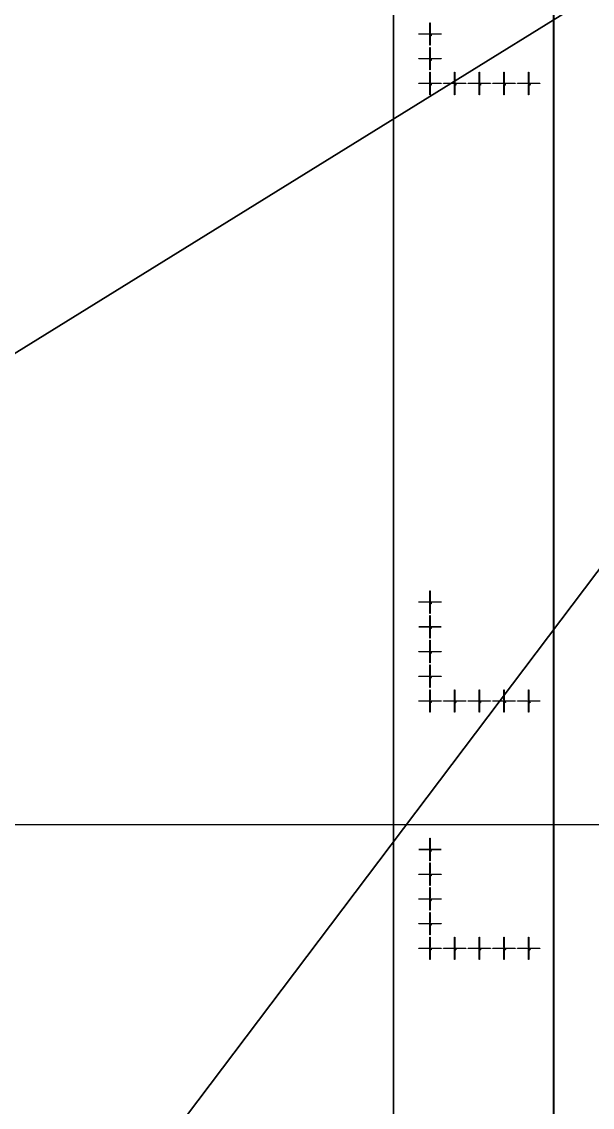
# Model space of a CAD drawing. Extents: x -25400 to 25400, y -24113 to 25400.
# Drawn here: x -11309 to -6690, y -13144 to -4353 of the extents above; entities that cross this region are included whole.
import ezdxf

# ---------------------------------------------------------------- set-up
doc = ezdxf.new("R2010")
doc.units = 0
for name, color, linetype in [('L0D0', 1, 'CONTINUOUS'), ('L1D0', 2, 'CONTINUOUS'), ('L3D0', 3, 'CONTINUOUS')]:
    doc.layers.add(name, color=color, linetype=linetype)

msp = doc.modelspace()

# ---------------------------------------------------------------- linework, layer by layer
at = {"layer": 'L0D0'}
for points in [[(-4251.735, -24112.788), (-7983.296, -24112.788), (-7996.667, -24108.366), (-8040.032, -24093.939), (-8083.372, -24079.433), (-8126.685, -24064.85), (-8169.972, -24050.188), (-8213.232, -24035.449), (-8256.466, -24020.632), (-8299.673, -24005.737), (-8299.673, 24005.737)], [(-8299.673, 22155.255), (-8299.673, -24005.737)], [(-22510.084, -4207.864), (0, 0), (-19469.972, -12055.297)], [(-19469.972, -12055.297), (0, 0), (-13800.333, -18274.595)], [(-13800.333, -18274.595), (0, 0)]]:
    msp.add_lwpolyline(points, dxfattribs=at)
at = {"layer": 'L1D0'}
for points in [[(-8005.75, -4445.15), (-8005.75, -4362.15), (-8003.25, -4362.15), (-8003.25, -4445.15)], [(-8095.5, -4454.4), (-8095.5, -4451.9), (-8012.5, -4451.9), (-8012.5, -4454.4)], [(-8004.7, -4458.15), (-8004.7, -4453.35), (-8009.5, -4453.35), (-8009.5, -4452.95), (-8004.7, -4452.95), (-8004.7, -4448.15), (-8004.3, -4448.15), (-8004.3, -4452.95), (-7999.5, -4452.95), (-7999.5, -4453.35), (-8004.3, -4453.35), (-8004.3, -4458.15)], [(-8005.75, -4544.15), (-8005.75, -4461.15), (-8003.25, -4461.15), (-8003.25, -4544.15)], [(-7998.5, -4461.039), (-7998.5, -4460.15), (-7994.944, -4460.15), (-7994.944, -4461.039)], [(-7998.5, -4466.372), (-7998.5, -4465.483), (-7994.944, -4465.483), (-7994.944, -4466.372)], [(-7997.611, -4463.706), (-7997.611, -4462.817), (-7994.944, -4462.817), (-7994.944, -4463.706)], [(-7996.5, -4454.4), (-7996.5, -4451.9), (-7913.5, -4451.9), (-7913.5, -4454.4)], [(-7994.944, -4462.817), (-7994.944, -4461.039), (-7994.056, -4461.039), (-7994.056, -4462.817)], [(-7994.944, -4465.483), (-7994.944, -4463.706), (-7994.056, -4463.706), (-7994.056, -4465.483)], [(-8005.75, -4645.15), (-8005.75, -4562.15), (-8003.25, -4562.15), (-8003.25, -4645.15)], [(-8095.5, -4654.4), (-8095.5, -4651.9), (-8012.5, -4651.9), (-8012.5, -4654.4)], [(-8004.7, -4658.15), (-8004.7, -4653.35), (-8009.5, -4653.35), (-8009.5, -4652.95), (-8004.7, -4652.95), (-8004.7, -4648.15), (-8004.3, -4648.15), (-8004.3, -4652.95), (-7999.5, -4652.95), (-7999.5, -4653.35), (-8004.3, -4653.35), (-8004.3, -4658.15)], [(-7996.5, -4654.4), (-7996.5, -4651.9), (-7913.5, -4651.9), (-7913.5, -4654.4)], [(-8005.75, -4744.15), (-8005.75, -4661.15), (-8003.25, -4661.15), (-8003.25, -4744.15)], [(-7998.5, -4661.928), (-7998.5, -4661.039), (-7997.611, -4661.039), (-7997.611, -4661.928)], [(-7998.5, -4666.372), (-7998.5, -4664.594), (-7997.611, -4664.594), (-7997.611, -4665.483), (-7994.056, -4665.483), (-7994.056, -4666.372)], [(-7997.611, -4661.039), (-7997.611, -4660.15), (-7994.944, -4660.15), (-7994.944, -4661.039)], [(-7997.611, -4664.594), (-7997.611, -4663.706), (-7995.833, -4663.706), (-7995.833, -4664.594)], [(-7995.833, -4663.706), (-7995.833, -4662.817), (-7994.944, -4662.817), (-7994.944, -4663.706)], [(-7994.944, -4662.817), (-7994.944, -4661.039), (-7994.056, -4661.039), (-7994.056, -4662.817)], [(-8005.75, -4845.15), (-8005.75, -4762.15), (-8003.25, -4762.15), (-8003.25, -4845.15)], [(-7805.75, -4845.15), (-7805.75, -4762.15), (-7803.25, -4762.15), (-7803.25, -4845.15)], [(-7605.75, -4845.15), (-7605.75, -4762.15), (-7603.25, -4762.15), (-7603.25, -4845.15)], [(-7405.75, -4845.15), (-7405.75, -4762.15), (-7403.25, -4762.15), (-7403.25, -4845.15)], [(-7205.75, -4845.15), (-7205.75, -4762.15), (-7203.25, -4762.15), (-7203.25, -4845.15)], [(-8095.5, -4854.4), (-8095.5, -4851.9), (-8012.5, -4851.9), (-8012.5, -4854.4)], [(-8004.7, -4858.15), (-8004.7, -4853.35), (-8009.5, -4853.35), (-8009.5, -4852.95), (-8004.7, -4852.95), (-8004.7, -4848.15), (-8004.3, -4848.15), (-8004.3, -4852.95), (-7999.5, -4852.95), (-7999.5, -4853.35), (-8004.3, -4853.35), (-8004.3, -4858.15)], [(-8005.75, -4944.15), (-8005.75, -4861.15), (-8003.25, -4861.15), (-8003.25, -4944.15)], [(-7997.611, -4866.372), (-7997.611, -4865.483), (-7996.722, -4865.483), (-7996.722, -4861.928), (-7997.611, -4861.928), (-7997.611, -4861.039), (-7996.722, -4861.039), (-7996.722, -4860.15), (-7995.833, -4860.15), (-7995.833, -4865.483), (-7994.944, -4865.483), (-7994.944, -4866.372)], [(-7996.5, -4854.4), (-7996.5, -4851.9), (-7913.5, -4851.9), (-7913.5, -4854.4)], [(-7895.5, -4854.4), (-7895.5, -4851.9), (-7812.5, -4851.9), (-7812.5, -4854.4)], [(-7804.7, -4858.15), (-7804.7, -4853.35), (-7809.5, -4853.35), (-7809.5, -4852.95), (-7804.7, -4852.95), (-7804.7, -4848.15), (-7804.3, -4848.15), (-7804.3, -4852.95), (-7799.5, -4852.95), (-7799.5, -4853.35), (-7804.3, -4853.35), (-7804.3, -4858.15)], [(-7805.75, -4944.15), (-7805.75, -4861.15), (-7803.25, -4861.15), (-7803.25, -4944.15)], [(-7798.5, -4861.928), (-7798.5, -4861.039), (-7797.611, -4861.039), (-7797.611, -4861.928)], [(-7798.5, -4866.372), (-7798.5, -4864.594), (-7797.611, -4864.594), (-7797.611, -4865.483), (-7794.056, -4865.483), (-7794.056, -4866.372)], [(-7797.611, -4861.039), (-7797.611, -4860.15), (-7794.944, -4860.15), (-7794.944, -4861.039)], [(-7797.611, -4864.594), (-7797.611, -4863.706), (-7795.833, -4863.706), (-7795.833, -4864.594)], [(-7796.5, -4854.4), (-7796.5, -4851.9), (-7713.5, -4851.9), (-7713.5, -4854.4)], [(-7795.833, -4863.706), (-7795.833, -4862.817), (-7794.944, -4862.817), (-7794.944, -4863.706)], [(-7794.944, -4862.817), (-7794.944, -4861.039), (-7794.056, -4861.039), (-7794.056, -4862.817)], [(-7695.5, -4854.4), (-7695.5, -4851.9), (-7612.5, -4851.9), (-7612.5, -4854.4)], [(-7604.7, -4858.15), (-7604.7, -4853.35), (-7609.5, -4853.35), (-7609.5, -4852.95), (-7604.7, -4852.95), (-7604.7, -4848.15), (-7604.3, -4848.15), (-7604.3, -4852.95), (-7599.5, -4852.95), (-7599.5, -4853.35), (-7604.3, -4853.35), (-7604.3, -4858.15)], [(-7605.75, -4944.15), (-7605.75, -4861.15), (-7603.25, -4861.15), (-7603.25, -4944.15)], [(-7598.5, -4861.039), (-7598.5, -4860.15), (-7594.944, -4860.15), (-7594.944, -4861.039)], [(-7598.5, -4866.372), (-7598.5, -4865.483), (-7594.944, -4865.483), (-7594.944, -4866.372)], [(-7597.611, -4863.706), (-7597.611, -4862.817), (-7594.944, -4862.817), (-7594.944, -4863.706)], [(-7596.5, -4854.4), (-7596.5, -4851.9), (-7513.5, -4851.9), (-7513.5, -4854.4)], [(-7594.944, -4862.817), (-7594.944, -4861.039), (-7594.056, -4861.039), (-7594.056, -4862.817)], [(-7594.944, -4865.483), (-7594.944, -4863.706), (-7594.056, -4863.706), (-7594.056, -4865.483)], [(-7495.5, -4854.4), (-7495.5, -4851.9), (-7412.5, -4851.9), (-7412.5, -4854.4)], [(-7404.7, -4858.15), (-7404.7, -4853.35), (-7409.5, -4853.35), (-7409.5, -4852.95), (-7404.7, -4852.95), (-7404.7, -4848.15), (-7404.3, -4848.15), (-7404.3, -4852.95), (-7399.5, -4852.95), (-7399.5, -4853.35), (-7404.3, -4853.35), (-7404.3, -4858.15)], [(-7405.75, -4944.15), (-7405.75, -4861.15), (-7403.25, -4861.15), (-7403.25, -4944.15)], [(-7395.833, -4866.372), (-7395.833, -4864.594), (-7398.5, -4864.594), (-7398.5, -4862.817), (-7397.611, -4862.817), (-7397.611, -4863.706), (-7395.833, -4863.706), (-7395.833, -4861.039), (-7396.722, -4861.039), (-7396.722, -4860.15), (-7394.944, -4860.15), (-7394.944, -4863.706), (-7394.056, -4863.706), (-7394.056, -4864.594), (-7394.944, -4864.594), (-7394.944, -4866.372)], [(-7397.611, -4862.817), (-7397.611, -4861.039), (-7396.722, -4861.039), (-7396.722, -4862.817)], [(-7396.5, -4854.4), (-7396.5, -4851.9), (-7313.5, -4851.9), (-7313.5, -4854.4)], [(-7295.5, -4854.4), (-7295.5, -4851.9), (-7212.5, -4851.9), (-7212.5, -4854.4)], [(-7204.7, -4858.15), (-7204.7, -4853.35), (-7209.5, -4853.35), (-7209.5, -4852.95), (-7204.7, -4852.95), (-7204.7, -4848.15), (-7204.3, -4848.15), (-7204.3, -4852.95), (-7199.5, -4852.95), (-7199.5, -4853.35), (-7204.3, -4853.35), (-7204.3, -4858.15)], [(-7205.75, -4944.15), (-7205.75, -4861.15), (-7203.25, -4861.15), (-7203.25, -4944.15)], [(-7198.5, -4863.706), (-7198.5, -4860.15), (-7194.056, -4860.15), (-7194.056, -4861.039), (-7197.611, -4861.039), (-7197.611, -4862.817), (-7194.944, -4862.817), (-7194.944, -4863.706)], [(-7198.5, -4866.372), (-7198.5, -4865.483), (-7194.944, -4865.483), (-7194.944, -4866.372)], [(-7196.5, -4854.4), (-7196.5, -4851.9), (-7113.5, -4851.9), (-7113.5, -4854.4)], [(-7194.944, -4865.483), (-7194.944, -4863.706), (-7194.056, -4863.706), (-7194.056, -4865.483)], [(-8005.75, -9045.15), (-8005.75, -8962.15), (-8003.25, -8962.15), (-8003.25, -9045.15)], [(-8095.5, -9054.4), (-8095.5, -9051.9), (-8012.5, -9051.9), (-8012.5, -9054.4)], [(-8004.7, -9058.15), (-8004.7, -9053.35), (-8009.5, -9053.35), (-8009.5, -9052.95), (-8004.7, -9052.95), (-8004.7, -9048.15), (-8004.3, -9048.15), (-8004.3, -9052.95), (-7999.5, -9052.95), (-7999.5, -9053.35), (-8004.3, -9053.35), (-8004.3, -9058.15)], [(-7996.5, -9054.4), (-7996.5, -9051.9), (-7913.5, -9051.9), (-7913.5, -9054.4)], [(-8005.75, -9144.15), (-8005.75, -9061.15), (-8003.25, -9061.15), (-8003.25, -9144.15)], [(-7998.5, -9063.706), (-7998.5, -9060.15), (-7994.056, -9060.15), (-7994.056, -9061.039), (-7997.611, -9061.039), (-7997.611, -9062.817), (-7994.944, -9062.817), (-7994.944, -9063.706)], [(-7998.5, -9066.372), (-7998.5, -9065.483), (-7994.944, -9065.483), (-7994.944, -9066.372)], [(-7994.944, -9065.483), (-7994.944, -9063.706), (-7994.056, -9063.706), (-7994.056, -9065.483)], [(-8005.75, -9245.15), (-8005.75, -9162.15), (-8003.25, -9162.15), (-8003.25, -9245.15)], [(-8095.5, -9254.4), (-8095.5, -9251.9), (-8012.5, -9251.9), (-8012.5, -9254.4)], [(-8004.7, -9258.15), (-8004.7, -9253.35), (-8009.5, -9253.35), (-8009.5, -9252.95), (-8004.7, -9252.95), (-8004.7, -9248.15), (-8004.3, -9248.15), (-8004.3, -9252.95), (-7999.5, -9252.95), (-7999.5, -9253.35), (-8004.3, -9253.35), (-8004.3, -9258.15)], [(-8005.75, -9344.15), (-8005.75, -9261.15), (-8003.25, -9261.15), (-8003.25, -9344.15)], [(-7995.833, -9266.372), (-7995.833, -9264.594), (-7998.5, -9264.594), (-7998.5, -9262.817), (-7997.611, -9262.817), (-7997.611, -9263.706), (-7995.833, -9263.706), (-7995.833, -9261.039), (-7996.722, -9261.039), (-7996.722, -9260.15), (-7994.944, -9260.15), (-7994.944, -9263.706), (-7994.056, -9263.706), (-7994.056, -9264.594), (-7994.944, -9264.594), (-7994.944, -9266.372)], [(-7997.611, -9262.817), (-7997.611, -9261.039), (-7996.722, -9261.039), (-7996.722, -9262.817)], [(-7996.5, -9254.4), (-7996.5, -9251.9), (-7913.5, -9251.9), (-7913.5, -9254.4)], [(-8005.75, -9445.15), (-8005.75, -9362.15), (-8003.25, -9362.15), (-8003.25, -9445.15)], [(-8095.5, -9454.4), (-8095.5, -9451.9), (-8012.5, -9451.9), (-8012.5, -9454.4)], [(-8004.7, -9458.15), (-8004.7, -9453.35), (-8009.5, -9453.35), (-8009.5, -9452.95), (-8004.7, -9452.95), (-8004.7, -9448.15), (-8004.3, -9448.15), (-8004.3, -9452.95), (-7999.5, -9452.95), (-7999.5, -9453.35), (-8004.3, -9453.35), (-8004.3, -9458.15)], [(-8005.75, -9544.15), (-8005.75, -9461.15), (-8003.25, -9461.15), (-8003.25, -9544.15)], [(-7998.5, -9461.039), (-7998.5, -9460.15), (-7994.944, -9460.15), (-7994.944, -9461.039)], [(-7998.5, -9466.372), (-7998.5, -9465.483), (-7994.944, -9465.483), (-7994.944, -9466.372)], [(-7997.611, -9463.706), (-7997.611, -9462.817), (-7994.944, -9462.817), (-7994.944, -9463.706)], [(-7996.5, -9454.4), (-7996.5, -9451.9), (-7913.5, -9451.9), (-7913.5, -9454.4)], [(-7994.944, -9462.817), (-7994.944, -9461.039), (-7994.056, -9461.039), (-7994.056, -9462.817)], [(-7994.944, -9465.483), (-7994.944, -9463.706), (-7994.056, -9463.706), (-7994.056, -9465.483)], [(-8005.75, -9645.15), (-8005.75, -9562.15), (-8003.25, -9562.15), (-8003.25, -9645.15)], [(-8095.5, -9654.4), (-8095.5, -9651.9), (-8012.5, -9651.9), (-8012.5, -9654.4)], [(-8004.7, -9658.15), (-8004.7, -9653.35), (-8009.5, -9653.35), (-8009.5, -9652.95), (-8004.7, -9652.95), (-8004.7, -9648.15), (-8004.3, -9648.15), (-8004.3, -9652.95), (-7999.5, -9652.95), (-7999.5, -9653.35), (-8004.3, -9653.35), (-8004.3, -9658.15)], [(-8005.75, -9744.15), (-8005.75, -9661.15), (-8003.25, -9661.15), (-8003.25, -9744.15)], [(-7998.5, -9661.928), (-7998.5, -9661.039), (-7997.611, -9661.039), (-7997.611, -9661.928)], [(-7998.5, -9666.372), (-7998.5, -9664.594), (-7997.611, -9664.594), (-7997.611, -9665.483), (-7994.056, -9665.483), (-7994.056, -9666.372)], [(-7997.611, -9661.039), (-7997.611, -9660.15), (-7994.944, -9660.15), (-7994.944, -9661.039)], [(-7997.611, -9664.594), (-7997.611, -9663.706), (-7995.833, -9663.706), (-7995.833, -9664.594)], [(-7996.5, -9654.4), (-7996.5, -9651.9), (-7913.5, -9651.9), (-7913.5, -9654.4)], [(-7995.833, -9663.706), (-7995.833, -9662.817), (-7994.944, -9662.817), (-7994.944, -9663.706)], [(-7994.944, -9662.817), (-7994.944, -9661.039), (-7994.056, -9661.039), (-7994.056, -9662.817)], [(-8005.75, -9845.15), (-8005.75, -9762.15), (-8003.25, -9762.15), (-8003.25, -9845.15)], [(-7805.75, -9845.15), (-7805.75, -9762.15), (-7803.25, -9762.15), (-7803.25, -9845.15)], [(-7605.75, -9845.15), (-7605.75, -9762.15), (-7603.25, -9762.15), (-7603.25, -9845.15)], [(-7405.75, -9845.15), (-7405.75, -9762.15), (-7403.25, -9762.15), (-7403.25, -9845.15)], [(-7205.75, -9845.15), (-7205.75, -9762.15), (-7203.25, -9762.15), (-7203.25, -9845.15)], [(-8095.5, -9854.4), (-8095.5, -9851.9), (-8012.5, -9851.9), (-8012.5, -9854.4)], [(-8004.7, -9858.15), (-8004.7, -9853.35), (-8009.5, -9853.35), (-8009.5, -9852.95), (-8004.7, -9852.95), (-8004.7, -9848.15), (-8004.3, -9848.15), (-8004.3, -9852.95), (-7999.5, -9852.95), (-7999.5, -9853.35), (-8004.3, -9853.35), (-8004.3, -9858.15)], [(-8005.75, -9944.15), (-8005.75, -9861.15), (-8003.25, -9861.15), (-8003.25, -9944.15)], [(-7997.611, -9866.372), (-7997.611, -9865.483), (-7996.722, -9865.483), (-7996.722, -9861.928), (-7997.611, -9861.928), (-7997.611, -9861.039), (-7996.722, -9861.039), (-7996.722, -9860.15), (-7995.833, -9860.15), (-7995.833, -9865.483), (-7994.944, -9865.483), (-7994.944, -9866.372)], [(-7996.5, -9854.4), (-7996.5, -9851.9), (-7913.5, -9851.9), (-7913.5, -9854.4)], [(-7895.5, -9854.4), (-7895.5, -9851.9), (-7812.5, -9851.9), (-7812.5, -9854.4)], [(-7804.7, -9858.15), (-7804.7, -9853.35), (-7809.5, -9853.35), (-7809.5, -9852.95), (-7804.7, -9852.95), (-7804.7, -9848.15), (-7804.3, -9848.15), (-7804.3, -9852.95), (-7799.5, -9852.95), (-7799.5, -9853.35), (-7804.3, -9853.35), (-7804.3, -9858.15)], [(-7805.75, -9944.15), (-7805.75, -9861.15), (-7803.25, -9861.15), (-7803.25, -9944.15)], [(-7798.5, -9861.928), (-7798.5, -9861.039), (-7797.611, -9861.039), (-7797.611, -9861.928)], [(-7798.5, -9866.372), (-7798.5, -9864.594), (-7797.611, -9864.594), (-7797.611, -9865.483), (-7794.056, -9865.483), (-7794.056, -9866.372)], [(-7797.611, -9861.039), (-7797.611, -9860.15), (-7794.944, -9860.15), (-7794.944, -9861.039)], [(-7797.611, -9864.594), (-7797.611, -9863.706), (-7795.833, -9863.706), (-7795.833, -9864.594)], [(-7796.5, -9854.4), (-7796.5, -9851.9), (-7713.5, -9851.9), (-7713.5, -9854.4)], [(-7795.833, -9863.706), (-7795.833, -9862.817), (-7794.944, -9862.817), (-7794.944, -9863.706)], [(-7794.944, -9862.817), (-7794.944, -9861.039), (-7794.056, -9861.039), (-7794.056, -9862.817)], [(-7695.5, -9854.4), (-7695.5, -9851.9), (-7612.5, -9851.9), (-7612.5, -9854.4)], [(-7604.7, -9858.15), (-7604.7, -9853.35), (-7609.5, -9853.35), (-7609.5, -9852.95), (-7604.7, -9852.95), (-7604.7, -9848.15), (-7604.3, -9848.15), (-7604.3, -9852.95), (-7599.5, -9852.95), (-7599.5, -9853.35), (-7604.3, -9853.35), (-7604.3, -9858.15)], [(-7605.75, -9944.15), (-7605.75, -9861.15), (-7603.25, -9861.15), (-7603.25, -9944.15)], [(-7598.5, -9861.039), (-7598.5, -9860.15), (-7594.944, -9860.15), (-7594.944, -9861.039)], [(-7598.5, -9866.372), (-7598.5, -9865.483), (-7594.944, -9865.483), (-7594.944, -9866.372)], [(-7597.611, -9863.706), (-7597.611, -9862.817), (-7594.944, -9862.817), (-7594.944, -9863.706)], [(-7596.5, -9854.4), (-7596.5, -9851.9), (-7513.5, -9851.9), (-7513.5, -9854.4)], [(-7594.944, -9862.817), (-7594.944, -9861.039), (-7594.056, -9861.039), (-7594.056, -9862.817)], [(-7594.944, -9865.483), (-7594.944, -9863.706), (-7594.056, -9863.706), (-7594.056, -9865.483)], [(-7495.5, -9854.4), (-7495.5, -9851.9), (-7412.5, -9851.9), (-7412.5, -9854.4)], [(-7404.7, -9858.15), (-7404.7, -9853.35), (-7409.5, -9853.35), (-7409.5, -9852.95), (-7404.7, -9852.95), (-7404.7, -9848.15), (-7404.3, -9848.15), (-7404.3, -9852.95), (-7399.5, -9852.95), (-7399.5, -9853.35), (-7404.3, -9853.35), (-7404.3, -9858.15)], [(-7405.75, -9944.15), (-7405.75, -9861.15), (-7403.25, -9861.15), (-7403.25, -9944.15)], [(-7395.833, -9866.372), (-7395.833, -9864.594), (-7398.5, -9864.594), (-7398.5, -9862.817), (-7397.611, -9862.817), (-7397.611, -9863.706), (-7395.833, -9863.706), (-7395.833, -9861.039), (-7396.722, -9861.039), (-7396.722, -9860.15), (-7394.944, -9860.15), (-7394.944, -9863.706), (-7394.056, -9863.706), (-7394.056, -9864.594), (-7394.944, -9864.594), (-7394.944, -9866.372)], [(-7397.611, -9862.817), (-7397.611, -9861.039), (-7396.722, -9861.039), (-7396.722, -9862.817)], [(-7396.5, -9854.4), (-7396.5, -9851.9), (-7313.5, -9851.9), (-7313.5, -9854.4)], [(-7295.5, -9854.4), (-7295.5, -9851.9), (-7212.5, -9851.9), (-7212.5, -9854.4)], [(-7204.7, -9858.15), (-7204.7, -9853.35), (-7209.5, -9853.35), (-7209.5, -9852.95), (-7204.7, -9852.95), (-7204.7, -9848.15), (-7204.3, -9848.15), (-7204.3, -9852.95), (-7199.5, -9852.95), (-7199.5, -9853.35), (-7204.3, -9853.35), (-7204.3, -9858.15)], [(-7205.75, -9944.15), (-7205.75, -9861.15), (-7203.25, -9861.15), (-7203.25, -9944.15)], [(-7198.5, -9863.706), (-7198.5, -9860.15), (-7194.056, -9860.15), (-7194.056, -9861.039), (-7197.611, -9861.039), (-7197.611, -9862.817), (-7194.944, -9862.817), (-7194.944, -9863.706)], [(-7198.5, -9866.372), (-7198.5, -9865.483), (-7194.944, -9865.483), (-7194.944, -9866.372)], [(-7196.5, -9854.4), (-7196.5, -9851.9), (-7113.5, -9851.9), (-7113.5, -9854.4)], [(-7194.944, -9865.483), (-7194.944, -9863.706), (-7194.056, -9863.706), (-7194.056, -9865.483)], [(-8005.75, -11048.15), (-8005.75, -10965.15), (-8003.25, -10965.15), (-8003.25, -11048.15)], [(-8095.5, -11057.4), (-8095.5, -11054.9), (-8012.5, -11054.9), (-8012.5, -11057.4)], [(-8004.7, -11061.15), (-8004.7, -11056.35), (-8009.5, -11056.35), (-8009.5, -11055.95), (-8004.7, -11055.95), (-8004.7, -11051.15), (-8004.3, -11051.15), (-8004.3, -11055.95), (-7999.5, -11055.95), (-7999.5, -11056.35), (-8004.3, -11056.35), (-8004.3, -11061.15)], [(-8005.75, -11147.15), (-8005.75, -11064.15), (-8003.25, -11064.15), (-8003.25, -11147.15)], [(-7998.5, -11066.706), (-7998.5, -11063.15), (-7994.056, -11063.15), (-7994.056, -11064.039), (-7997.611, -11064.039), (-7997.611, -11065.817), (-7994.944, -11065.817), (-7994.944, -11066.706)], [(-7998.5, -11069.372), (-7998.5, -11068.483), (-7994.944, -11068.483), (-7994.944, -11069.372)], [(-7996.5, -11057.4), (-7996.5, -11054.9), (-7913.5, -11054.9), (-7913.5, -11057.4)], [(-7994.944, -11068.483), (-7994.944, -11066.706), (-7994.056, -11066.706), (-7994.056, -11068.483)], [(-8004.7, -11261.15), (-8004.7, -11256.35), (-8009.5, -11256.35), (-8009.5, -11255.95), (-8004.7, -11255.95), (-8004.7, -11251.15), (-8004.3, -11251.15), (-8004.3, -11255.95), (-7999.5, -11255.95), (-7999.5, -11256.35), (-8004.3, -11256.35), (-8004.3, -11261.15)], [(-8005.75, -11248.15), (-8005.75, -11165.15), (-8003.25, -11165.15), (-8003.25, -11248.15)], [(-8095.5, -11257.4), (-8095.5, -11254.9), (-8012.5, -11254.9), (-8012.5, -11257.4)], [(-8005.75, -11347.15), (-8005.75, -11264.15), (-8003.25, -11264.15), (-8003.25, -11347.15)], [(-7995.833, -11269.372), (-7995.833, -11267.594), (-7998.5, -11267.594), (-7998.5, -11265.817), (-7997.611, -11265.817), (-7997.611, -11266.706), (-7995.833, -11266.706), (-7995.833, -11264.039), (-7996.722, -11264.039), (-7996.722, -11263.15), (-7994.944, -11263.15), (-7994.944, -11266.706), (-7994.056, -11266.706), (-7994.056, -11267.594), (-7994.944, -11267.594), (-7994.944, -11269.372)], [(-7997.611, -11265.817), (-7997.611, -11264.039), (-7996.722, -11264.039), (-7996.722, -11265.817)], [(-7996.5, -11257.4), (-7996.5, -11254.9), (-7913.5, -11254.9), (-7913.5, -11257.4)], [(-8005.75, -11448.15), (-8005.75, -11365.15), (-8003.25, -11365.15), (-8003.25, -11448.15)], [(-8095.5, -11457.4), (-8095.5, -11454.9), (-8012.5, -11454.9), (-8012.5, -11457.4)], [(-8004.7, -11461.15), (-8004.7, -11456.35), (-8009.5, -11456.35), (-8009.5, -11455.95), (-8004.7, -11455.95), (-8004.7, -11451.15), (-8004.3, -11451.15), (-8004.3, -11455.95), (-7999.5, -11455.95), (-7999.5, -11456.35), (-8004.3, -11456.35), (-8004.3, -11461.15)], [(-8005.75, -11547.15), (-8005.75, -11464.15), (-8003.25, -11464.15), (-8003.25, -11547.15)], [(-7998.5, -11464.039), (-7998.5, -11463.15), (-7994.944, -11463.15), (-7994.944, -11464.039)], [(-7998.5, -11469.372), (-7998.5, -11468.483), (-7994.944, -11468.483), (-7994.944, -11469.372)], [(-7997.611, -11466.706), (-7997.611, -11465.817), (-7994.944, -11465.817), (-7994.944, -11466.706)], [(-7996.5, -11457.4), (-7996.5, -11454.9), (-7913.5, -11454.9), (-7913.5, -11457.4)], [(-7994.944, -11465.817), (-7994.944, -11464.039), (-7994.056, -11464.039), (-7994.056, -11465.817)], [(-7994.944, -11468.483), (-7994.944, -11466.706), (-7994.056, -11466.706), (-7994.056, -11468.483)], [(-8005.75, -11648.15), (-8005.75, -11565.15), (-8003.25, -11565.15), (-8003.25, -11648.15)], [(-8095.5, -11657.4), (-8095.5, -11654.9), (-8012.5, -11654.9), (-8012.5, -11657.4)], [(-8004.7, -11661.15), (-8004.7, -11656.35), (-8009.5, -11656.35), (-8009.5, -11655.95), (-8004.7, -11655.95), (-8004.7, -11651.15), (-8004.3, -11651.15), (-8004.3, -11655.95), (-7999.5, -11655.95), (-7999.5, -11656.35), (-8004.3, -11656.35), (-8004.3, -11661.15)], [(-8005.75, -11747.15), (-8005.75, -11664.15), (-8003.25, -11664.15), (-8003.25, -11747.15)], [(-7998.5, -11664.928), (-7998.5, -11664.039), (-7997.611, -11664.039), (-7997.611, -11664.928)], [(-7998.5, -11669.372), (-7998.5, -11667.594), (-7997.611, -11667.594), (-7997.611, -11668.483), (-7994.056, -11668.483), (-7994.056, -11669.372)], [(-7997.611, -11664.039), (-7997.611, -11663.15), (-7994.944, -11663.15), (-7994.944, -11664.039)], [(-7997.611, -11667.594), (-7997.611, -11666.706), (-7995.833, -11666.706), (-7995.833, -11667.594)], [(-7996.5, -11657.4), (-7996.5, -11654.9), (-7913.5, -11654.9), (-7913.5, -11657.4)], [(-7995.833, -11666.706), (-7995.833, -11665.817), (-7994.944, -11665.817), (-7994.944, -11666.706)], [(-7994.944, -11665.817), (-7994.944, -11664.039), (-7994.056, -11664.039), (-7994.056, -11665.817)], [(-8005.75, -11848.15), (-8005.75, -11765.15), (-8003.25, -11765.15), (-8003.25, -11848.15)], [(-7805.75, -11848.15), (-7805.75, -11765.15), (-7803.25, -11765.15), (-7803.25, -11848.15)], [(-7605.75, -11848.15), (-7605.75, -11765.15), (-7603.25, -11765.15), (-7603.25, -11848.15)], [(-7405.75, -11848.15), (-7405.75, -11765.15), (-7403.25, -11765.15), (-7403.25, -11848.15)], [(-7205.75, -11848.15), (-7205.75, -11765.15), (-7203.25, -11765.15), (-7203.25, -11848.15)], [(-8095.5, -11857.4), (-8095.5, -11854.9), (-8012.5, -11854.9), (-8012.5, -11857.4)], [(-8004.7, -11861.15), (-8004.7, -11856.35), (-8009.5, -11856.35), (-8009.5, -11855.95), (-8004.7, -11855.95), (-8004.7, -11851.15), (-8004.3, -11851.15), (-8004.3, -11855.95), (-7999.5, -11855.95), (-7999.5, -11856.35), (-8004.3, -11856.35), (-8004.3, -11861.15)], [(-8005.75, -11947.15), (-8005.75, -11864.15), (-8003.25, -11864.15), (-8003.25, -11947.15)], [(-7997.611, -11869.372), (-7997.611, -11868.483), (-7996.722, -11868.483), (-7996.722, -11864.928), (-7997.611, -11864.928), (-7997.611, -11864.039), (-7996.722, -11864.039), (-7996.722, -11863.15), (-7995.833, -11863.15), (-7995.833, -11868.483), (-7994.944, -11868.483), (-7994.944, -11869.372)], [(-7996.5, -11857.4), (-7996.5, -11854.9), (-7913.5, -11854.9), (-7913.5, -11857.4)], [(-7895.5, -11857.4), (-7895.5, -11854.9), (-7812.5, -11854.9), (-7812.5, -11857.4)], [(-7804.7, -11861.15), (-7804.7, -11856.35), (-7809.5, -11856.35), (-7809.5, -11855.95), (-7804.7, -11855.95), (-7804.7, -11851.15), (-7804.3, -11851.15), (-7804.3, -11855.95), (-7799.5, -11855.95), (-7799.5, -11856.35), (-7804.3, -11856.35), (-7804.3, -11861.15)], [(-7805.75, -11947.15), (-7805.75, -11864.15), (-7803.25, -11864.15), (-7803.25, -11947.15)], [(-7798.5, -11864.928), (-7798.5, -11864.039), (-7797.611, -11864.039), (-7797.611, -11864.928)], [(-7797.611, -11864.039), (-7797.611, -11863.15), (-7794.944, -11863.15), (-7794.944, -11864.039)], [(-7797.611, -11867.594), (-7797.611, -11866.706), (-7795.833, -11866.706), (-7795.833, -11867.594)], [(-7796.5, -11857.4), (-7796.5, -11854.9), (-7713.5, -11854.9), (-7713.5, -11857.4)], [(-7795.833, -11866.706), (-7795.833, -11865.817), (-7794.944, -11865.817), (-7794.944, -11866.706)], [(-7794.944, -11865.817), (-7794.944, -11864.039), (-7794.056, -11864.039), (-7794.056, -11865.817)], [(-7695.5, -11857.4), (-7695.5, -11854.9), (-7612.5, -11854.9), (-7612.5, -11857.4)], [(-7604.7, -11861.15), (-7604.7, -11856.35), (-7609.5, -11856.35), (-7609.5, -11855.95), (-7604.7, -11855.95), (-7604.7, -11851.15), (-7604.3, -11851.15), (-7604.3, -11855.95), (-7599.5, -11855.95), (-7599.5, -11856.35), (-7604.3, -11856.35), (-7604.3, -11861.15)], [(-7605.75, -11947.15), (-7605.75, -11864.15), (-7603.25, -11864.15), (-7603.25, -11947.15)], [(-7598.5, -11864.039), (-7598.5, -11863.15), (-7594.944, -11863.15), (-7594.944, -11864.039)], [(-7597.611, -11866.706), (-7597.611, -11865.817), (-7594.944, -11865.817), (-7594.944, -11866.706)], [(-7596.5, -11857.4), (-7596.5, -11854.9), (-7513.5, -11854.9), (-7513.5, -11857.4)], [(-7594.944, -11865.817), (-7594.944, -11864.039), (-7594.056, -11864.039), (-7594.056, -11865.817)], [(-7594.944, -11868.483), (-7594.944, -11866.706), (-7594.056, -11866.706), (-7594.056, -11868.483)], [(-7495.5, -11857.4), (-7495.5, -11854.9), (-7412.5, -11854.9), (-7412.5, -11857.4)], [(-7404.7, -11861.15), (-7404.7, -11856.35), (-7409.5, -11856.35), (-7409.5, -11855.95), (-7404.7, -11855.95), (-7404.7, -11851.15), (-7404.3, -11851.15), (-7404.3, -11855.95), (-7399.5, -11855.95), (-7399.5, -11856.35), (-7404.3, -11856.35), (-7404.3, -11861.15)], [(-7405.75, -11947.15), (-7405.75, -11864.15), (-7403.25, -11864.15), (-7403.25, -11947.15)], [(-7395.833, -11869.372), (-7395.833, -11867.594), (-7398.5, -11867.594), (-7398.5, -11865.817), (-7397.611, -11865.817), (-7397.611, -11866.706), (-7395.833, -11866.706), (-7395.833, -11864.039), (-7396.722, -11864.039), (-7396.722, -11863.15), (-7394.944, -11863.15), (-7394.944, -11866.706), (-7394.056, -11866.706), (-7394.056, -11867.594), (-7394.944, -11867.594), (-7394.944, -11869.372)], [(-7397.611, -11865.817), (-7397.611, -11864.039), (-7396.722, -11864.039), (-7396.722, -11865.817)], [(-7396.5, -11857.4), (-7396.5, -11854.9), (-7313.5, -11854.9), (-7313.5, -11857.4)], [(-7295.5, -11857.4), (-7295.5, -11854.9), (-7212.5, -11854.9), (-7212.5, -11857.4)], [(-7204.7, -11861.15), (-7204.7, -11856.35), (-7209.5, -11856.35), (-7209.5, -11855.95), (-7204.7, -11855.95), (-7204.7, -11851.15), (-7204.3, -11851.15), (-7204.3, -11855.95), (-7199.5, -11855.95), (-7199.5, -11856.35), (-7204.3, -11856.35), (-7204.3, -11861.15)], [(-7205.75, -11947.15), (-7205.75, -11864.15), (-7203.25, -11864.15), (-7203.25, -11947.15)], [(-7198.5, -11866.706), (-7198.5, -11863.15), (-7194.056, -11863.15), (-7194.056, -11864.039), (-7197.611, -11864.039), (-7197.611, -11865.817), (-7194.944, -11865.817), (-7194.944, -11866.706)], [(-7196.5, -11857.4), (-7196.5, -11854.9), (-7113.5, -11854.9), (-7113.5, -11857.4)], [(-7194.944, -11868.483), (-7194.944, -11866.706), (-7194.056, -11866.706), (-7194.056, -11868.483)], [(-7798.5, -11869.372), (-7798.5, -11867.594), (-7797.611, -11867.594), (-7797.611, -11868.483), (-7794.056, -11868.483), (-7794.056, -11869.372)], [(-7598.5, -11869.372), (-7598.5, -11868.483), (-7594.944, -11868.483), (-7594.944, -11869.372)], [(-7198.5, -11869.372), (-7198.5, -11868.483), (-7194.944, -11868.483), (-7194.944, -11869.372)]]:
    msp.add_lwpolyline(points, close=True, dxfattribs=at)
at = {"layer": 'L3D0'}
for points in [[(-1.5, -3853.15), (-7001.5, -3853.15), (-7001.5, -10853.15), (-7004.5, -10853.15), (-7004.5, -3853.15), (-14004.5, -3853.15), (-14004.5, -10853.15), (-14007.5, -10853.15), (-14007.5, -3853.15), (-21007.5, -3853.15), (-21007.5, -10853.15), (-21010.5, -10853.15), (-21010.5, -3850.15), (-21007.5, -3850.15), (-14007.5, -3850.15), (-14004.5, -3850.15), (-7004.5, -3850.15), (-7001.5, -3850.15), (-1.5, -3850.15)], [(-1.5, -10856.15), (-7001.5, -10856.15), (-7001.5, -17856.15), (-7004.5, -17856.15), (-7004.5, -10856.15), (-14004.5, -10856.15), (-14004.5, -17856.15), (-14007.5, -17856.15), (-14007.5, -10856.15), (-21010.5, -10856.15), (-21010.5, -10853.15), (-21007.5, -10853.15), (-14007.5, -10853.15), (-14004.5, -10853.15), (-7004.5, -10853.15), (-7001.5, -10853.15), (-1.5, -10853.15)]]:
    msp.add_lwpolyline(points, dxfattribs=at)

doc.saveas('drawing.dxf')
